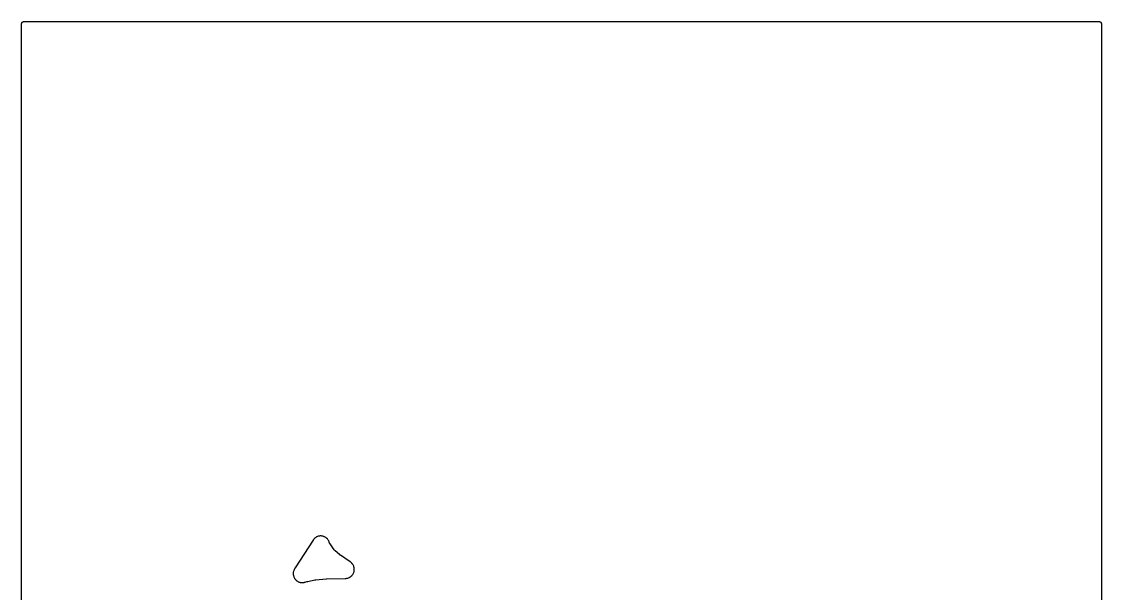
# Model space of a CAD drawing. Header units: millimetres. Extents: x 0 to 300, y 0 to 300.
# Drawn here: x -0.1 to 300, y 141.2 to 300.1 of the extents above; entities that cross this region are included whole.
import ezdxf

# ---------------------------------------------------------------- set-up
doc = ezdxf.new("R2010")
doc.units = ezdxf.units.MM
doc.layers.add('CUT', color=7, linetype='CONTINUOUS')

msp = doc.modelspace()

# ---------------------------------------------------------------- linework, layer by layer
at = {"layer": 'CUT'}
msp.add_lwpolyline([(-0.0625, 1.4375), (-0.0625, 298.5625), (-0.0625, 299.4478), (-0.0589, 299.5212), (-0.0503, 299.5794), (-0.036, 299.6365), (-0.0162, 299.6918), (0.009, 299.745), (0.0392, 299.7954), (0.0743, 299.8427), (0.1137, 299.8863), (0.1573, 299.9257), (0.2046, 299.9608), (0.255, 299.991), (0.3082, 300.0162), (0.3635, 300.036), (0.4206, 300.0503), (0.4788, 300.0589), (0.5522, 300.0625), (1.4375, 300.0625), (298.5476, 300.0625), (299.4329, 300.0625), (299.5063, 300.0589), (299.5645, 300.0503), (299.6216, 300.036), (299.6769, 300.0162), (299.7301, 299.991), (299.7805, 299.9608), (299.8278, 299.9257), (299.8714, 299.8863), (299.9108, 299.8427), (299.9459, 299.7954), (299.9761, 299.745), (300.0013, 299.6918), (300.0211, 299.6365), (300.0354, 299.5794), (300.044, 299.5212), (300.0476, 299.4478), (300.0476, 298.5625), (300.0476, 1.4375)], dxfattribs=at)
msp.add_lwpolyline([(75.4319, 146.8288), (75.4294, 146.7701), (75.4306, 146.5845), (75.4338, 146.5259), (75.4531, 146.3413), (75.4621, 146.2833), (75.4993, 146.1014), (75.5139, 146.0445), (75.5687, 145.8672), (75.5888, 145.812), (75.6607, 145.6409), (75.6861, 145.588), (75.7744, 145.4247), (75.8048, 145.3745), (75.9086, 145.2206), (75.9438, 145.1736), (76.0621, 145.0306), (76.1018, 144.9873), (76.2335, 144.8565), (76.2772, 144.8173), (76.4211, 144.7001), (76.4684, 144.6653), (76.6231, 144.5627), (76.6735, 144.5326), (76.8375, 144.4456), (76.8906, 144.4207), (77.0623, 144.3502), (77.1177, 144.3305), (77.2954, 144.2771), (77.3524, 144.263), (77.5345, 144.2272), (77.5926, 144.2187), (77.7774, 144.2009), (77.836, 144.1981), (78.0217, 144.1984), (78.0803, 144.2014), (78.265, 144.2198), (78.3231, 144.2285), (78.5076, 144.2655), (78.5362, 144.2719), (78.5918, 144.2859), (78.606, 144.2897), (78.698, 144.3152), (78.7121, 144.3193), (79.2237, 144.475), (79.2344, 144.4782), (79.2594, 144.4854), (79.2701, 144.4885), (79.2832, 144.4921), (79.2939, 144.495), (79.3191, 144.5017), (79.3298, 144.5044), (79.349, 144.5092), (79.3598, 144.5119), (79.3851, 144.5179), (79.396, 144.5204), (79.4092, 144.5234), (79.4201, 144.5258), (79.4455, 144.5312), (79.4564, 144.5334), (81.4367, 144.9274), (81.4487, 144.9296), (81.4766, 144.9348), (81.4886, 144.9369), (81.5032, 144.9395), (81.5153, 144.9414), (81.5433, 144.9458), (81.5554, 144.9476), (81.5767, 144.9507), (81.5888, 144.9523), (81.617, 144.956), (81.6291, 144.9575), (81.6439, 144.9592), (81.656, 144.9605), (81.6842, 144.9634), (81.6964, 144.9645), (84.5658, 145.218), (84.5714, 145.2185), (84.5845, 145.2196), (84.5901, 145.22), (84.6033, 145.221), (84.6103, 145.2215), (84.6266, 145.2226), (84.6336, 145.2231), (84.6458, 145.2238), (84.6527, 145.2242), (84.6687, 145.225), (84.6755, 145.2254), (84.6793, 145.2255), (84.6875, 145.2259), (84.7067, 145.2265), (84.7149, 145.2268), (89.9119, 145.3647), (89.9265, 145.3653), (90.0212, 145.3701), (90.0357, 145.371), (90.0926, 145.3753), (90.1217, 145.3782), (90.3074, 145.4013), (90.3649, 145.4114), (90.545, 145.4519), (90.6013, 145.4674), (90.7766, 145.5252), (90.8311, 145.5462), (90.9999, 145.6208), (91.0521, 145.6469), (91.2129, 145.7376), (91.2623, 145.7687), (91.4136, 145.8745), (91.4597, 145.9103), (91.6, 146.0303), (91.6424, 146.0704), (91.7703, 146.2035), (91.8087, 146.2475), (91.923, 146.3924), (91.9569, 146.4399), (92.0567, 146.5953), (92.0858, 146.6459), (92.17, 146.8102), (92.194, 146.8634), (92.2618, 147.0351), (92.2806, 147.0903), (92.3314, 147.2678), (92.3447, 147.3246), (92.378, 147.5062), (92.3857, 147.5641), (92.4012, 147.748), (92.4033, 147.8064), (92.4008, 147.9909), (92.3972, 148.0492), (92.3769, 148.2327), (92.3676, 148.2903), (92.3295, 148.4709), (92.3146, 148.5274), (92.2592, 148.7035), (92.2389, 148.7582), (92.1666, 148.9281), (92.1411, 148.9806), (92.0526, 149.1426), (92.0221, 149.1924), (91.9183, 149.345), (91.8832, 149.3916), (91.765, 149.5334), (91.7255, 149.5764), (91.5941, 149.7061), (91.5506, 149.745), (91.4052, 149.8629), (91.3821, 149.8807), (91.3361, 149.9144), (91.3242, 149.9229), (91.2464, 149.9772), (91.2343, 149.9854), (88.525, 151.776), (88.5117, 151.7849), (88.4809, 151.8061), (88.4678, 151.8153), (88.4519, 151.8266), (88.4389, 151.836), (88.4089, 151.8582), (88.3961, 151.8679), (88.3737, 151.8851), (88.3611, 151.895), (88.3318, 151.9183), (88.3194, 151.9284), (88.3044, 151.9408), (88.2921, 151.9511), (88.2637, 151.9755), (88.2517, 151.986), (87.1141, 152.9966), (87.1047, 153.0051), (87.0891, 153.0193), (87.0526, 153.0546), (86.9926, 153.1161), (86.9665, 153.1438), (86.9639, 153.1468), (86.9391, 153.1756), (86.8844, 153.242), (86.8533, 153.282), (86.8408, 153.299), (86.8334, 153.3093), (85.6842, 154.9231), (85.6774, 154.9328), (85.6663, 154.9488), (85.6405, 154.9882), (85.6081, 155.0407), (85.568, 155.1127), (85.5312, 155.1867), (85.4979, 155.262), (85.4741, 155.3234), (85.4653, 155.3472), (85.4572, 155.3698), (85.4535, 155.3805), (85.4285, 155.4538), (85.4235, 155.4677), (85.4036, 155.5217), (85.3927, 155.5491), (85.3185, 155.723), (85.2927, 155.7761), (85.2031, 155.9396), (85.1722, 155.9899), (85.0669, 156.1438), (85.0313, 156.1908), (84.9114, 156.3336), (84.8713, 156.3769), (84.738, 156.5073), (84.6939, 156.5464), (84.5484, 156.6631), (84.5006, 156.6977), (84.3444, 156.7995), (84.2935, 156.8293), (84.128, 156.9152), (84.0744, 156.9398), (83.9012, 157.0092), (83.8455, 157.0284), (83.6664, 157.0804), (83.609, 157.094), (83.4257, 157.1282), (83.3672, 157.1361), (83.1814, 157.1521), (83.1225, 157.1543), (82.936, 157.1519), (82.8771, 157.1483), (82.6918, 157.1277), (82.6336, 157.1183), (82.4512, 157.0795), (82.3941, 157.0645), (82.2164, 157.008), (82.1611, 156.9874), (81.9898, 156.9138), (81.9368, 156.8878), (81.7735, 156.7977), (81.7234, 156.7667), (81.5697, 156.6611), (81.5228, 156.6253), (81.3803, 156.505), (81.3372, 156.4648), (81.2071, 156.3311), (81.1682, 156.2868), (81.0503, 156.139), (81.0325, 156.1155), (80.9988, 156.0688), (80.9903, 156.0567), (80.9363, 155.9775), (80.9281, 155.9652), (75.9604, 148.2961), (75.9531, 148.2845), (75.9063, 148.2085), (75.8992, 148.1967), (75.8427, 148.1), (75.8359, 148.088), (75.7926, 148.01), (75.7861, 147.9979), (75.7398, 147.9097), (75.7332, 147.8967), (75.6909, 147.8111), (75.6846, 147.7979), (75.6604, 147.7458), (75.6487, 147.7189), (75.578, 147.5445), (75.5586, 147.4891), (75.506, 147.3111), (75.4921, 147.254), (75.4572, 147.0718), (75.4489, 147.0136)], close=True, dxfattribs=at)

doc.saveas('drawing.dxf')
